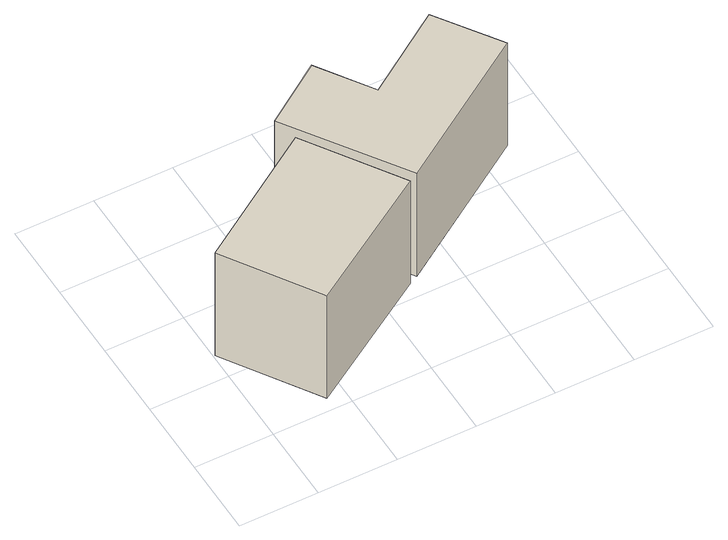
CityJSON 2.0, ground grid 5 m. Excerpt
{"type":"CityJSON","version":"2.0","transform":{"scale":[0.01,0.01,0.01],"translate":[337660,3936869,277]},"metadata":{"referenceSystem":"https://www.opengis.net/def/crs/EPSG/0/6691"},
"CityObjects":{
"building1":{"type":"Building","attributes":{"usage":"411","measuredHeight":10.8,"storeysAboveGround":2,"BuildingIDAttribute.prefecture":"14","BuildingIDAttribute.city":"14151","BuildingDetailAttribute.totalFloorArea":114.62,"BuildingDetailAttribute.buildingFootprintArea":57.31,"BuildingDetailAttribute.buildingStructureType":"610","BuildingDetailAttribute.buildingStructureOrgType":"2","BuildingDetailAttribute.orgUsage":"10","BuildingDetailAttribute.surveyYear":2015},"geometry":[{"type":"Solid","lod":"1","boundaries":[[[[0,1,2,3]],[[2,4,5,3]],[[1,6,4,2]],[[0,7,6,1]],[[3,5,7,0]],[[4,6,7,5]]]]}]},
"building2":{"type":"Building","attributes":{"usage":"411","measuredHeight":9.1,"storeysAboveGround":2,"BuildingIDAttribute.prefecture":"14","BuildingIDAttribute.city":"14151","BuildingDetailAttribute.totalFloorArea":118.7,"BuildingDetailAttribute.buildingFootprintArea":59.35,"BuildingDetailAttribute.buildingStructureType":"610","BuildingDetailAttribute.buildingStructureOrgType":"2","BuildingDetailAttribute.orgUsage":"10","BuildingDetailAttribute.surveyYear":2015},"geometry":[{"type":"Solid","lod":"1","boundaries":[[[[8,9,10,11,12,13]],[[12,14,15,13]],[[11,16,14,12]],[[10,17,16,11]],[[9,18,17,10]],[[8,19,18,9]],[[13,15,19,8]],[[14,16,17,18,19,15]]]]}]}
},
"vertices":[
[1210,604,96],[388,87,96],[9,671,96],[821,1199,96],[9,671,933],[821,1199,933],[388,87,933],[1210,604,933],
[1163,1620,96],[1390,1280,96],[1911,1629,96],[2180,1232,96],[1266,633,96],[779,1359,96],[1266,633,935],[779,1359,935],[2180,1232,935],[1911,1629,935],[1390,1280,935],[1163,1620,935]
]}
